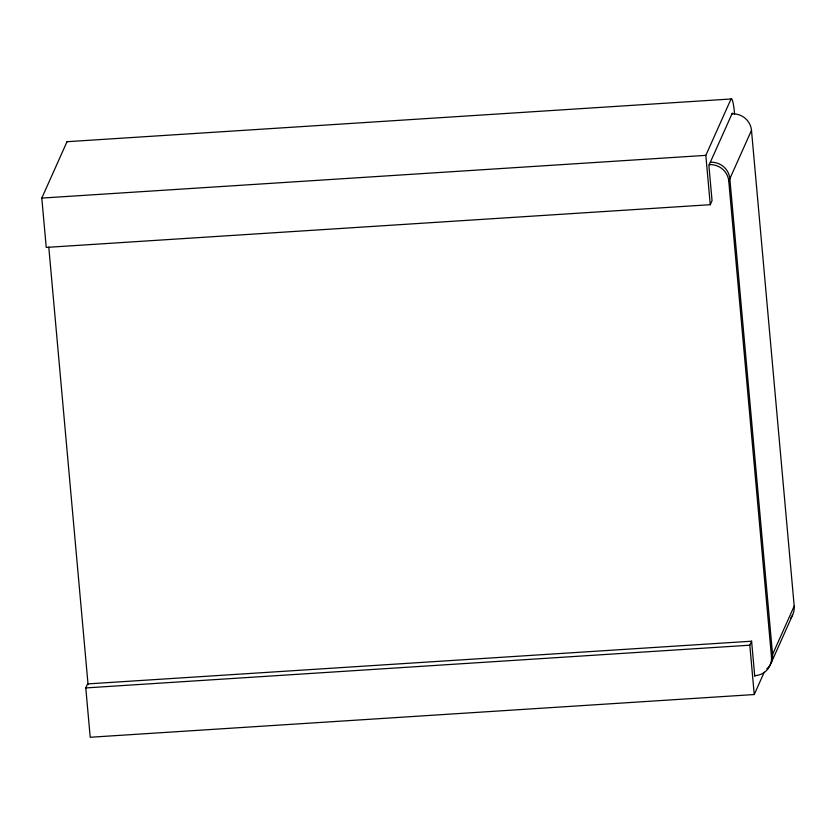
<?xml version="1.0" encoding="UTF-8"?>
<svg xmlns="http://www.w3.org/2000/svg" width="836" height="836" viewBox="0 0 836 836"><rect width="100%" height="100%" fill="white"/><g stroke="black" fill="none" stroke-linecap="round" stroke-linejoin="round"><path stroke-width="1.25" d="M732.315 113.079L708.886 165.455L712.053 200.692L710.266 204.695L46.231 247.414L41.8 198.08L67.016 141.702L731.051 98.982A20.367 2.351 86.3 0 1 734.102 109.077L734.551 114.114M764.219 672.217L754.239 694.538L90.204 737.258L85.784 687.923L87.571 683.921L751.595 641.202L754.762 676.439M710.266 204.695L705.835 155.36L731.051 98.982M755.117 675.634A18.11 17.566 24.1 0 0 771.482 656.866L728.773 181.119L751.491 130.343A18.11 17.566 24.1 0 0 731.96 113.874M754.239 694.538L749.808 645.193L751.595 641.202M771.482 656.866L794.2 606.09L751.491 130.343M770.949 663.429L792.591 615.056M41.8 198.08L705.835 155.36M85.784 687.923L749.808 645.193M48.781 247.069L88.062 684.611M67.016 141.702A20.367 2.351 86.3 0 1 67.726 141.692M710.318 162.257A18.11 17.566 24.1 0 1 729.849 178.716L772.558 654.463A18.11 17.566 24.1 0 1 766.79 668.894M709.241 164.65A18.11 17.566 24.1 0 1 728.773 181.119M794.2 606.09A18.11 17.566 24.1 0 1 790.783 617.992"/></g></svg>
